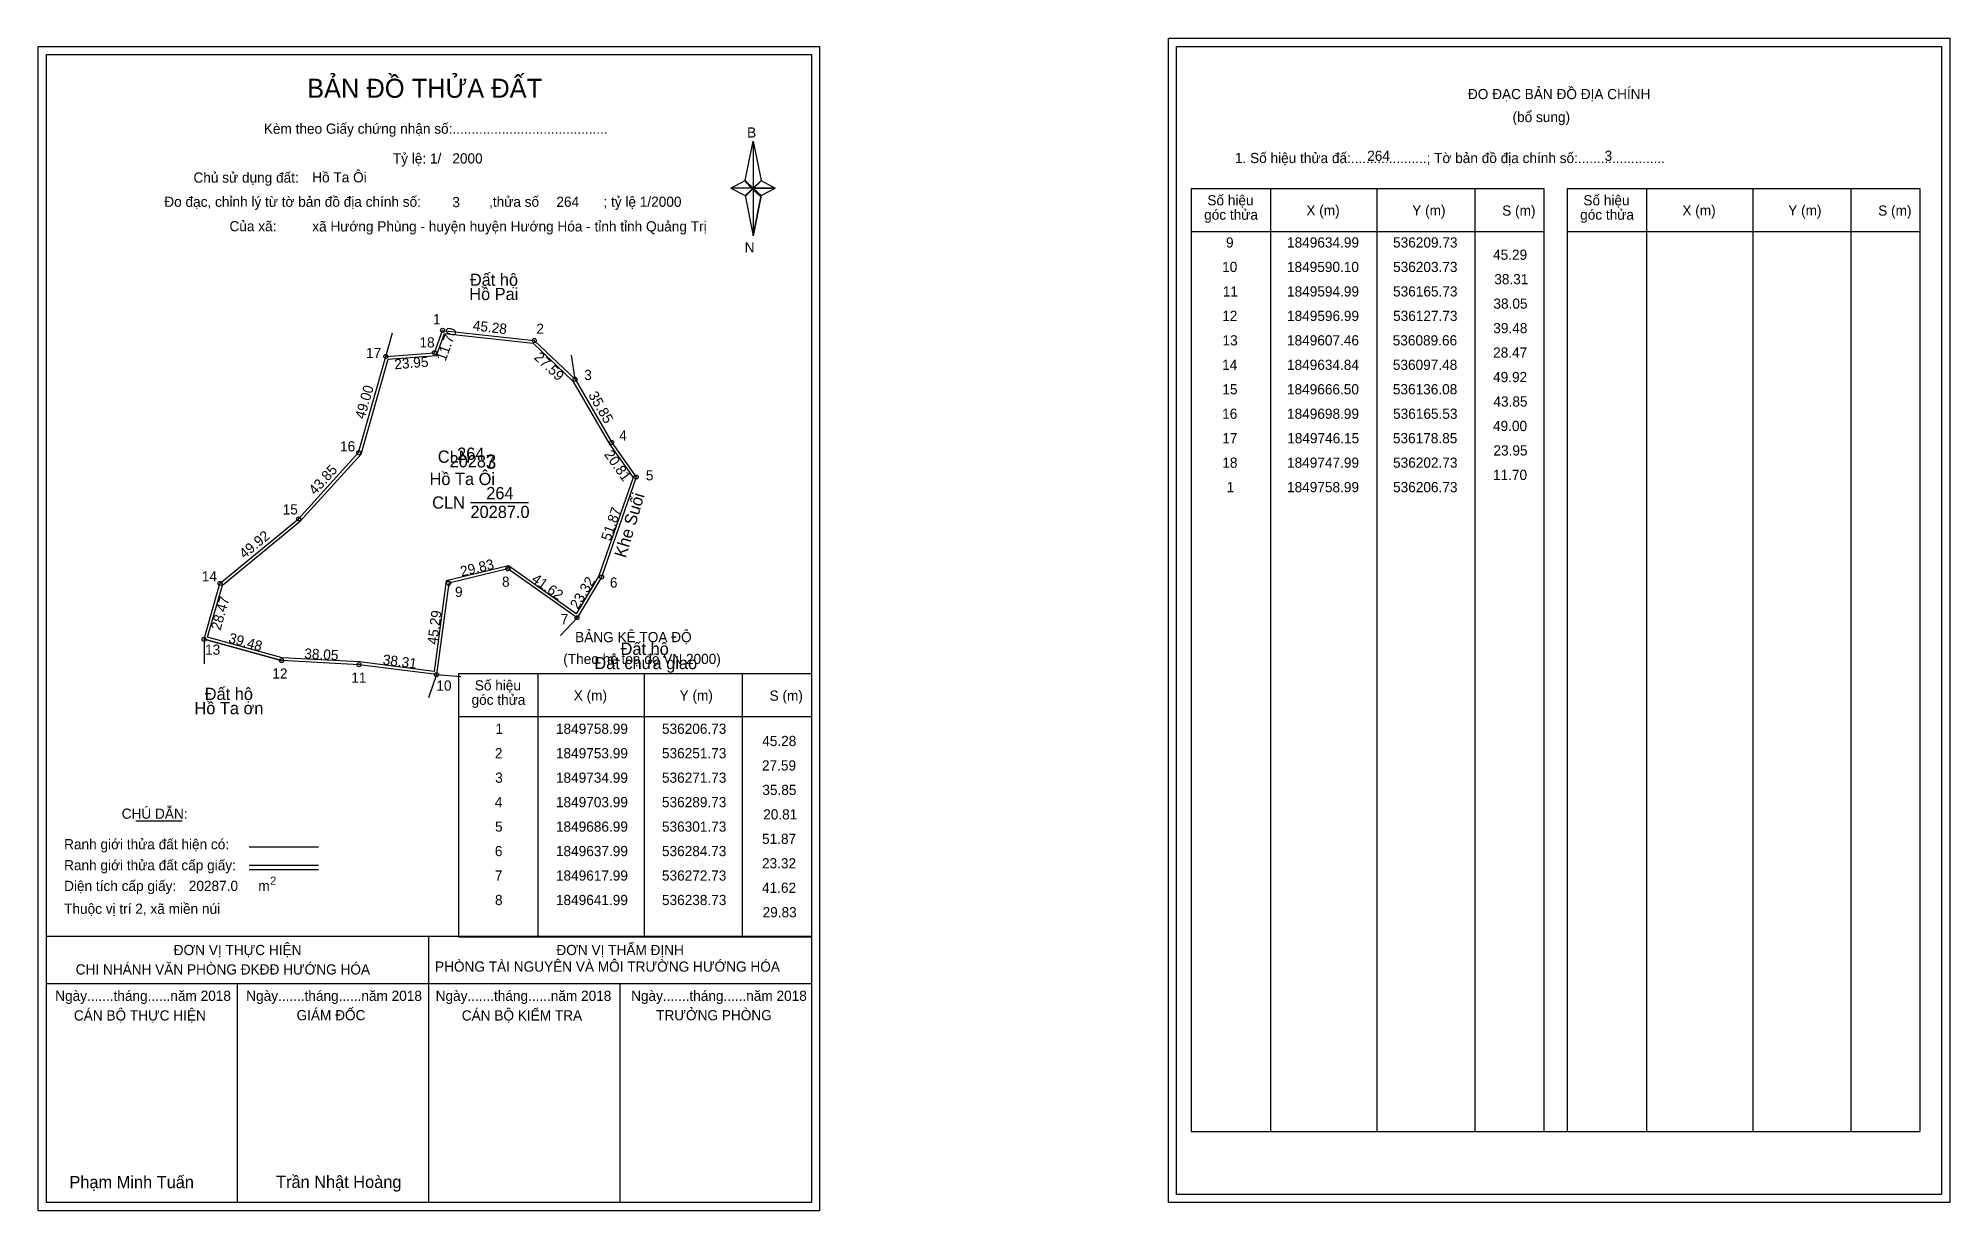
# Model space of a CAD drawing. Extents: x 536008 to 536946, y 1849327 to 1849902.
import ezdxf

# ---------------------------------------------------------------- set-up
doc = ezdxf.new("R2010")
doc.units = 0
for name, color, linetype in [('Level 1', 7, 'Continuous'), ('Level 10', 7, 'Continuous'), ('Level 11', 7, 'Continuous'), ('Level 13', 7, 'Continuous'), ('Level 2', 7, 'Continuous'), ('Level 22', 7, 'Continuous'), ('Level 27', 7, 'Continuous'), ('Level 3', 7, 'Continuous'), ('Level 36', 7, 'Continuous'), ('Level 4', 7, 'Continuous'), ('Level 49', 7, 'Continuous'), ('Level 5', 7, 'Continuous'), ('Level 53', 7, 'Continuous'), ('Level 55', 7, 'Continuous'), ('Level 6', 7, 'Continuous'), ('Level 63', 7, 'Continuous'), ('Level 7', 7, 'Continuous'), ('Level 9', 7, 'Continuous')]:
    doc.layers.add(name, color=color, linetype=linetype)

msp = doc.modelspace()

# ---------------------------------------------------------------- linework, layer by layer
at = {"layer": 'Level 1'}
for p, q in [((536012.29, 1849894.27), (536012.29, 1849894.27)), ((536566.93, 1849898.27), (536566.93, 1849898.27)), ((536355.13, 1849832.51), (536359.07, 1849851.79)), ((536359.07, 1849851.79), (536359.07, 1849828.74)), ((536359.07, 1849851.79), (536363, 1849832.51)), ((536348.24, 1849828.74), (536355.13, 1849832.51)), ((536355.13, 1849832.51), (536359.07, 1849828.74)), ((536358.77, 1849828.3), (536355.13, 1849832.07)), ((536359.07, 1849828.74), (536355.13, 1849825.06)), ((536358.77, 1849828.3), (536355.13, 1849824.62)), ((536355.13, 1849824.62), (536358.77, 1849828.3)), ((536362.71, 1849832.07), (536358.77, 1849828.3)), ((536358.77, 1849828.3), (536362.71, 1849832.07)), ((536362.71, 1849824.62), (536358.77, 1849828.3)), ((536363, 1849832.51), (536359.07, 1849828.74)), ((536359.07, 1849828.74), (536359.07, 1849805.34)), ((536359.07, 1849828.74), (536369.89, 1849828.74)), ((536359.07, 1849828.74), (536363, 1849825.06)), ((536363, 1849825.06), (536369.89, 1849828.74)), ((536574, 1849828.56), (536747.2, 1849828.56)), ((536613.18, 1849366.03), (536613.18, 1849828.56)), ((536665.32, 1849366.03), (536665.32, 1849828.56)), ((536713.27, 1849828.56), (536713.27, 1849366.03)), ((536747.2, 1849828.56), (536747.2, 1849366.03)), ((536758.51, 1849828.56), (536931.72, 1849828.56)), ((536797.69, 1849366.03), (536797.69, 1849828.56)), ((536849.84, 1849366.03), (536849.84, 1849828.56)), ((536897.78, 1849828.56), (536897.78, 1849366.03)), ((536931.72, 1849828.56), (536931.72, 1849366.03)), ((536355.13, 1849825.06), (536359.07, 1849805.34)), ((536363, 1849825.06), (536359.07, 1849805.34)), ((536574, 1849807.51), (536747.2, 1849807.51)), ((536758.51, 1849807.51), (536931.72, 1849807.51)), ((536214.48, 1849590.62), (536387.68, 1849590.62)), ((536253.66, 1849461.57), (536253.66, 1849590.62)), ((536305.8, 1849461.57), (536305.8, 1849590.62)), ((536353.74, 1849590.62), (536353.74, 1849461.57)), ((536214.48, 1849569.56), (536387.68, 1849569.56)), ((536056.12, 1849518.4), (536078.93, 1849518.4)), ((536111.85, 1849505.59), (536145.88, 1849505.59)), ((536111.85, 1849496.7), (536145.88, 1849496.7)), ((536111.85, 1849494.51), (536145.88, 1849494.51)), ((536225.94, 1849461.57), (536012.28, 1849461.57)), ((536387.68, 1849461.57), (536178, 1849461.57)), ((536199.98, 1849331.12), (536199.98, 1849461.57)), ((536214.48, 1849461.56), (536387.68, 1849461.56)), ((536387.68, 1849438.47), (536012.28, 1849438.47)), ((536106.13, 1849331.12), (536106.13, 1849438.47)), ((536293.83, 1849331.12), (536293.83, 1849438.47)), ((536574, 1849366.03), (536931.72, 1849366.03)), ((536387.68, 1849331.12), (536387.68, 1849331.12)), ((536942.33, 1849335.12), (536942.33, 1849335.12))]:
    msp.add_line(p, q, dxfattribs=at)
for points in [[(536355.13, 1849832.51), (536359.07, 1849851.79), (536359.07, 1849828.74)], [(536348.24, 1849828.74), (536355.13, 1849825.06), (536359.07, 1849828.74)], [(536359.07, 1849828.74), (536363, 1849832.51), (536369.89, 1849828.74)], [(536359.07, 1849828.74), (536359.07, 1849805.34), (536363, 1849825.06)]]:
    msp.add_lwpolyline(points, close=True, dxfattribs=at)
at = {"layer": 'Level 10'}
for p, q in [((536097.48, 1849634.84), (536136.08, 1849666.5)), ((536089.66, 1849607.46), (536097.48, 1849634.84)), ((536089.66, 1849607.46), (536127.73, 1849596.99))]:
    msp.add_line(p, q, dxfattribs=at)
for points in [[(536127.73, 1849596.99), (536089.66, 1849607.46), (536097.48, 1849634.84), (536136.08, 1849666.5), (536165.53, 1849698.99), (536178.85, 1849746.15), (536202.73, 1849747.99), (536206.73, 1849758.99), (536251.73, 1849753.99), (536271.73, 1849734.99), (536289.73, 1849703.99), (536301.73, 1849686.99), (536284.73, 1849637.99), (536272.73, 1849617.99), (536238.73, 1849641.99), (536209.73, 1849634.99), (536203.73, 1849590.1), (536165.73, 1849594.99)], [(536127.96, 1849598.38), (536091.39, 1849608.43), (536098.71, 1849634.03), (536137.05, 1849665.48), (536166.79, 1849698.29), (536179.93, 1849744.83), (536203.74, 1849746.66), (536207.67, 1849757.48), (536251.11, 1849752.65), (536270.62, 1849734.11), (536288.55, 1849703.23), (536300.17, 1849686.77), (536283.45, 1849638.59), (536272.31, 1849620), (536239.02, 1849643.5), (536208.47, 1849636.13), (536202.53, 1849591.67), (536165.86, 1849596.39)]]:
    msp.add_lwpolyline(points, close=True, dxfattribs=at)
at = {"layer": 'Level 11'}
for centre in [(536206.73, 1849758.99), (536251.73, 1849753.99), (536178.85, 1849746.15), (536202.73, 1849747.99), (536271.73, 1849734.99), (536289.73, 1849703.99), (536165.53, 1849698.99), (536301.73, 1849686.99), (536136.08, 1849666.5), (536238.73, 1849641.99), (536097.48, 1849634.84), (536209.73, 1849634.99), (536284.73, 1849637.99), (536272.73, 1849617.99), (536089.66, 1849607.46), (536127.73, 1849596.99), (536127.73, 1849596.99), (536165.73, 1849594.99), (536203.73, 1849590.1)]:
    msp.add_circle(centre, 1, dxfattribs=at)
at = {"layer": 'Level 27'}
for p, q in [((536178.85, 1849746.15), (536182.11, 1849757.7)), ((536271.73, 1849734.99), (536269.94, 1849746.86)), ((536272.73, 1849617.99), (536264.52, 1849609.24)), ((536089.66, 1849607.46), (536089.68, 1849595.46)), ((536203.73, 1849590.1), (536199.8, 1849578.76)), ((536203.73, 1849590.1), (536215.69, 1849589.15))]:
    msp.add_line(p, q, dxfattribs=at)
at = {"layer": 'Level 3'}
for p, q in [((536574, 1849828.56), (536574, 1849366.03)), ((536758.51, 1849828.56), (536758.51, 1849366.03)), ((536214.48, 1849590.62), (536214.48, 1849461.57))]:
    msp.add_line(p, q, dxfattribs=at)
at = {"layer": 'Level 63'}
for points in [[(536562.94, 1849902.27), (536946.34, 1849902.27), (536946.34, 1849331.12), (536562.94, 1849331.12)], [(536008.28, 1849898.27), (536391.68, 1849898.27), (536391.68, 1849327.12), (536008.28, 1849327.12)], [(536012.28, 1849894.27), (536387.68, 1849894.27), (536387.68, 1849331.12), (536012.28, 1849331.12)], [(536566.94, 1849898.27), (536942.34, 1849898.27), (536942.34, 1849335.12), (536566.94, 1849335.12)]]:
    msp.add_lwpolyline(points, close=True, dxfattribs=at)
at = {"layer": 'Level 9'}
msp.add_line((536220.39, 1849674.54), (536248.91, 1849674.54), dxfattribs=at)

# ---------------------------------------------------------------- texts
at = {"layer": 'Level 1'}
for s, height, p in [('BẢN ĐỒ THỬA ĐẤT', 9.3313, (536140.22, 1849873.08)), ('ĐO ĐẠC BẢN ĐỒ ĐỊA CHÍNH', 5, (536709.89, 1849872.39)), ('(bổ sung)', 5, (536731.77, 1849861.15)), ('Kèm theo Giấy chứng nhận số:.........................................', 5, (536118.98, 1849855.42)), ('B', 5, (536356.15, 1849853.54)), ('1. Số hiệu thửa đấ:....................; Tờ bản đồ địa chính số:.......................', 5, (536595.55, 1849841.03)), ('Chủ sử dụng đất:', 5, (536084.46, 1849831.44)), ('Đo đạc, chỉnh lý từ tờ bản đồ địa chính số:                  ,thửa số                 ; tỷ lệ 1/2000', 5, (536070.15, 1849819.58)), ('góc thửa', 5, (536580.44, 1849813.24)), ('Số hiệu', 5, (536582.03, 1849820.3)), ('X (m)', 5, (536630.59, 1849815.35)), ('Y (m)', 5, (536682.55, 1849815.35)), ('S (m)', 5, (536726.7, 1849815.25)), ('góc thửa', 5, (536764.96, 1849813.24)), ('Số hiệu', 5, (536766.55, 1849820.3)), ('X (m)', 5, (536815.11, 1849815.35)), ('Y (m)', 5, (536867.06, 1849815.35)), ('S (m)', 5, (536911.22, 1849815.25)), ('Của xã:', 5, (536102.14, 1849807.58)), ('N', 5, (536354.95, 1849797.2)), ('BẢNG KÊ TỌA ĐỘ', 5, (536271.74, 1849606.02)), ('(Theo hệ toạ độ VN 2000)', 5, (536265.94, 1849595.3)), ('Số hiệu', 5, (536222.51, 1849582.35)), ('góc thửa', 5, (536220.92, 1849575.29)), ('X (m)', 5, (536271.07, 1849577.4)), ('Y (m)', 5, (536323.02, 1849577.4)), ('S (m)', 5, (536367.18, 1849577.3)), ('CHÚ DẪN:', 5, (536049.24, 1849519.41)), ('Ranh giới thửa đất hiện có:', 5, (536020.98, 1849504.41)), ('Ranh giới thửa đất cấp giấy:', 5, (536020.98, 1849494.13)), ('Diện tích cấp giấy:', 5, (536020.98, 1849483.97)), ('2', 4, (536122.09, 1849487.03)), ('m', 5, (536116.29, 1849484.01)), ('Thuộc vị trí 2, xã miền núi', 5, (536020.98, 1849472.77)), ('ĐƠN VỊ THỰC HIỆN', 5, (536074.75, 1849452.53)), ('ĐƠN VỊ THẨM ĐỊNH', 5, (536262.56, 1849452.53)), ('CHI NHÁNH VĂN PHÒNG ĐKĐĐ HƯỚNG HÓA', 5, (536026.67, 1849443.01)), ('PHÒNG TÀI NGUYÊN VÀ MÔI TRƯỜNG HƯỚNG HÓA', 5, (536203.01, 1849444.39)), ('Ngày.......tháng......năm 2018', 5, (536016.62, 1849430.06)), ('Ngày.......tháng......năm 2018', 5, (536110.36, 1849430.06)), ('Ngày.......tháng......năm 2018', 5, (536203.31, 1849430.06)), ('Ngày.......tháng......năm 2018', 5, (536299.23, 1849430.06)), ('CÁN BỘ THỰC HIỆN', 5, (536025.78, 1849420.43)), ('GIÁM ĐỐC', 5, (536135.05, 1849420.55)), ('CÁN BỘ KIỂM TRA', 5, (536216.13, 1849420.43)), ('TRƯỞNG PHÒNG', 5, (536311.51, 1849420.55)), ('Phạm Minh Tuấn', 6, (536023.6, 1849338.2)), ('Trần Nhật Hoàng', 6, (536124.99, 1849338.3))]:
    msp.add_text(s, height=height, dxfattribs=at).set_placement(p)
at = {"layer": 'Level 11'}
msp.add_text('Tỷ lệ: 1/', height=5, dxfattribs=at).set_placement((536182.3, 1849840.8))
at = {"layer": 'Level 13'}
for s, p in [('CLN', (536201.6, 1849671.54)), ('264', (536228.15, 1849676.14)), ('20287.0', (536220.4, 1849666.94))]:
    msp.add_text(s, height=6, dxfattribs=at).set_placement(p)
at = {"layer": 'Level 2'}
msp.add_text('Hồ Ta Ôi', height=6, dxfattribs=at).set_placement((536200.32, 1849683.11))
at = {"layer": 'Level 22'}
msp.add_text('Khe Suối', height=6, rotation=73.34349, dxfattribs=at).set_placement((536296.6, 1849647.02))
at = {"layer": 'Level 3'}
msp.add_text('CLN', height=6, dxfattribs=at).set_placement((536204.35, 1849694.03))
at = {"layer": 'Level 36'}
for s, p in [('Đất hộ', (536220.1, 1849780.84)), ('Hồ Pai', (536219.81, 1849773.84)), ('Đất hộ', (536294.07, 1849599.8)), ('Đất chưa giao', (536281.21, 1849592.8)), ('Đất hộ', (536090.02, 1849577.66)), ('Hồ Ta ơn', (536084.96, 1849570.66))]:
    msp.add_text(s, height=6, dxfattribs=at).set_placement(p)
at = {"layer": 'Level 4'}
msp.add_text('264', height=6, dxfattribs=at).set_placement((536213.84, 1849695.47))
at = {"layer": 'Level 49'}
for s, rotation, p in [('45.28', 353.65981, (536221.36, 1849758.97)), ('11.70', 70.01689, (536208.14, 1849743.55)), ('23.95', 4.40604, (536183.25, 1849739.87)), ('27.59', 316.4688, (536251.27, 1849745.32)), ('49.00', 74.22805, (536168.43, 1849715.13)), ('35.85', 300.14139, (536278.06, 1849727.27)), ('20.81', 305.21759, (536285.81, 1849698.1)), ('43.85', 47.80981, (536144.2, 1849677.84)), ('51.87', 70.86636, (536289.05, 1849655.32)), ('49.92', 39.35885, (536109.46, 1849646.73)), ('29.83', 13.57043, (536216.07, 1849638.17)), ('41.62', 324.78241, (536249.99, 1849636)), ('23.32', 59.03624, (536273.16, 1849621.82)), ('28.47', 74.06013, (536097.68, 1849611.51)), ('45.29', 82.38696, (536204.06, 1849604.68)), ('39.48', 344.6227, (536101.31, 1849605.92)), ('38.05', 356.98721, (536138.76, 1849598.01)), ('38.31', 352.66724, (536177.14, 1849595.13))]:
    msp.add_text(s, height=5, rotation=rotation, dxfattribs=at).set_placement(p)
at = {"layer": 'Level 5'}
msp.add_text('20287', height=6, dxfattribs=at).set_placement((536210.14, 1849691.77))
at = {"layer": 'Level 53'}
for s, p in [('9', (536591.15, 1849799.59)), ('1849634.99', (536621.11, 1849799.59)), ('536209.73', (536673.15, 1849799.59)), ('45.29', (536722.23, 1849793.59)), ('10', (536589.28, 1849787.59)), ('1849590.10', (536621.08, 1849787.59)), ('536203.73', (536673.15, 1849787.59)), ('11', (536589.6, 1849775.59)), ('1849594.99', (536621.11, 1849775.59)), ('536165.73', (536673.15, 1849775.59)), ('38.31', (536722.82, 1849781.59)), ('38.05', (536722.4, 1849769.59)), ('12', (536589.3, 1849763.59)), ('1849596.99', (536621.11, 1849763.59)), ('536127.73', (536673.15, 1849763.59)), ('39.48', (536722.34, 1849757.59)), ('13', (536589.45, 1849751.59)), ('1849607.46', (536621.09, 1849751.59)), ('536089.66', (536672.98, 1849751.59)), ('14', (536589.27, 1849739.59)), ('1849634.84', (536621.08, 1849739.59)), ('536097.48', (536673.05, 1849739.59)), ('28.47', (536722.25, 1849745.59)), ('49.92', (536722.22, 1849733.59)), ('15', (536589.39, 1849727.59)), ('1849666.50', (536621.08, 1849727.59)), ('536136.08', (536673.05, 1849727.59)), ('43.85', (536722.4, 1849721.59)), ('16', (536589.29, 1849715.59)), ('1849698.99', (536621.11, 1849715.59)), ('536165.53', (536673.15, 1849715.59)), ('49.00', (536722.18, 1849709.59)), ('17', (536589.31, 1849703.59)), ('1849746.15', (536621.2, 1849703.59)), ('536178.85', (536673.08, 1849703.59)), ('18', (536589.35, 1849691.59)), ('1849747.99', (536621.11, 1849691.59)), ('536202.73', (536673.15, 1849691.59)), ('23.95', (536722.4, 1849697.59)), ('11.70', (536722.18, 1849685.59)), ('1', (536591.44, 1849679.59)), ('1849758.99', (536621.11, 1849679.59)), ('536206.73', (536673.15, 1849679.59)), ('1', (536232.67, 1849561.06)), ('1849758.99', (536262.34, 1849561.06)), ('536206.73', (536314.37, 1849561.06)), ('45.28', (536363.57, 1849555.06)), ('2', (536232.37, 1849549.06)), ('1849753.99', (536262.34, 1849549.06)), ('536251.73', (536314.37, 1849549.06)), ('27.59', (536363.46, 1849543.06)), ('3', (536232.53, 1849537.06)), ('1849734.99', (536262.34, 1849537.06)), ('536271.73', (536314.37, 1849537.06)), ('35.85', (536363.63, 1849531.06)), ('4', (536232.35, 1849525.06)), ('1849703.99', (536262.34, 1849525.06)), ('536289.73', (536314.37, 1849525.06)), ('5', (536232.46, 1849513.06)), ('1849686.99', (536262.34, 1849513.06)), ('536301.73', (536314.37, 1849513.06)), ('20.81', (536364.05, 1849519.06)), ('51.87', (536363.48, 1849507.06)), ('6', (536232.36, 1849501.06)), ('1849637.99', (536262.34, 1849501.06)), ('536284.73', (536314.37, 1849501.06)), ('23.32', (536363.45, 1849495.06)), ('7', (536232.38, 1849489.06)), ('1849617.99', (536262.34, 1849489.06)), ('536272.73', (536314.37, 1849489.06)), ('8', (536232.43, 1849477.06)), ('1849641.99', (536262.34, 1849477.06)), ('536238.73', (536314.37, 1849477.06)), ('41.62', (536363.45, 1849483.06)), ('29.83', (536363.76, 1849471.06))]:
    msp.add_text(s, height=5, dxfattribs=at).set_placement(p)
at = {"layer": 'Level 55'}
for s, height, p in [('1', 0.8, (536206.51, 1849758.99)), ('0', 0.22, (536206.65, 1849758.77)), ('0', 0.22, (536206.65, 1849758.77)), ('2', 0.8, (536251.46, 1849753.99)), ('0', 0.22, (536251.65, 1849753.77)), ('0', 0.22, (536251.65, 1849753.77)), ('17', 0.8, (536178.29, 1849746.15)), ('0', 0.22, (536178.77, 1849745.93)), ('0', 0.22, (536178.77, 1849745.93)), ('0', 0.22, (536178.77, 1849745.93)), ('0', 0.22, (536178.77, 1849745.93)), ('18', 0.8, (536202.17, 1849747.99)), ('0', 0.22, (536202.65, 1849747.77)), ('0', 0.22, (536202.65, 1849747.77)), ('3', 0.8, (536271.48, 1849734.99)), ('0', 0.22, (536271.65, 1849734.77)), ('0', 0.22, (536271.65, 1849734.77)), ('0', 0.22, (536271.65, 1849734.77)), ('4', 0.8, (536289.45, 1849703.99)), ('16', 0.8, (536164.96, 1849698.99)), ('0', 0.22, (536165.45, 1849698.77)), ('0', 0.22, (536165.45, 1849698.77)), ('0', 0.22, (536289.65, 1849703.77)), ('5', 0.8, (536301.47, 1849686.99)), ('0', 0.22, (536301.65, 1849686.77)), ('15', 0.8, (536135.53, 1849666.5)), ('0', 0.22, (536136, 1849666.28)), ('0', 0.22, (536136, 1849666.28)), ('8', 0.8, (536238.47, 1849641.99)), ('0', 0.22, (536238.65, 1849641.77)), ('14', 0.8, (536096.91, 1849634.84)), ('0', 0.22, (536097.4, 1849634.62)), ('0', 0.22, (536097.4, 1849634.62)), ('9', 0.8, (536209.46, 1849634.99)), ('0', 0.22, (536209.65, 1849634.77)), ('6', 0.8, (536284.46, 1849637.99)), ('0', 0.22, (536284.65, 1849637.77)), ('7', 0.8, (536272.46, 1849617.99)), ('0', 0.22, (536272.65, 1849617.77)), ('0', 0.22, (536272.65, 1849617.77)), ('13', 0.8, (536089.12, 1849607.46)), ('267', 0.22, (536089.42, 1849607.24)), ('0', 0.22, (536089.58, 1849607.24)), ('0', 0.22, (536089.58, 1849607.24)), ('12', 0.8, (536127.16, 1849596.99)), ('267', 0.22, (536127.49, 1849596.77)), ('11', 0.8, (536165.21, 1849594.99)), ('267', 0.22, (536165.49, 1849594.77)), ('10', 0.8, (536203.16, 1849590.1)), ('267', 0.22, (536203.49, 1849589.88)), ('0', 0.22, (536203.65, 1849589.88))]:
    msp.add_text(s, height=height, dxfattribs=at).set_placement(p)
at = {"layer": 'Level 6'}
for s, p in [('2000', (536211.49, 1849840.84)), ('264', (536660.45, 1849842.11)), ('3', (536776.94, 1849842.15)), ('Hồ Ta Ôi', (536142.73, 1849831.57)), ('3', (536211.49, 1849819.4)), ('264', (536262.57, 1849819.56)), ('xã Hướng Phùng - huyện huyện Hướng Hóa - tỉnh tỉnh Quảng Trị', (536142.76, 1849807.49)), ('20287.0', (536082.17, 1849483.98))]:
    msp.add_text(s, height=5, dxfattribs=at).set_placement(p)
at = {"layer": 'Level 7'}
msp.add_text('3', height=7, dxfattribs=at).set_placement((536227.88, 1849691.1))
at = {"layer": 'Level 9'}
for s, p in [('1', (536201.96, 1849761.93)), ('2', (536252.73, 1849757.29)), ('18', (536195.38, 1849750.59)), ('17', (536169.16, 1849745.39)), ('3', (536276.23, 1849734.61)), ('4', (536293.4, 1849704.95)), ('16', (536156.38, 1849699.59)), ('5', (536306.46, 1849685.39)), ('15', (536128.22, 1849668.64)), ('14', (536088.56, 1849635.85)), ('9', (536212.8, 1849628.21)), ('8', (536235.89, 1849633.2)), ('6', (536288.82, 1849632.78)), ('7', (536264.68, 1849614.84)), ('13', (536090.16, 1849599.87)), ('12', (536123.17, 1849588.17)), ('11', (536161.91, 1849586.12)), ('10', (536203.67, 1849582.24))]:
    msp.add_text(s, height=5, dxfattribs=at).set_placement(p)

doc.saveas('drawing.dxf')
